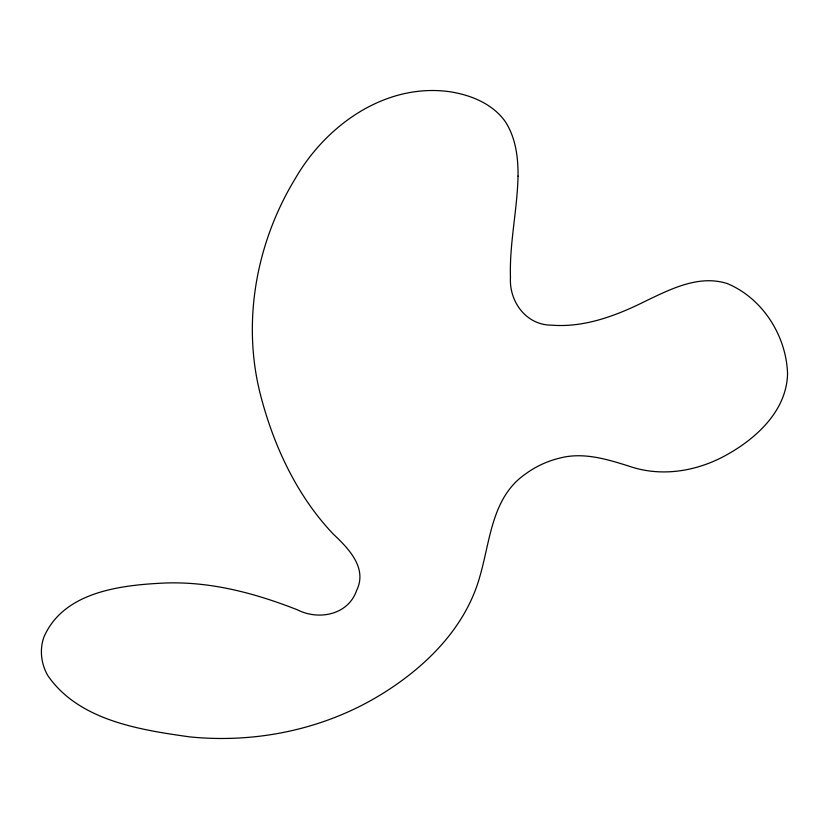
<?xml version="1.0" encoding="UTF-8"?>
<svg xmlns="http://www.w3.org/2000/svg" width="829" height="829" viewBox="0 0 829 829"><rect width="100%" height="100%" fill="white"/><g stroke="black" fill="none" stroke-linecap="round" stroke-linejoin="round"><path stroke-width="1.24" d="M518.032 176.1C517.306 210.017 509.369 243.457 510.457 277.446C509.058 301.58 526.104 325.144 551.554 325.165C584.756 327.797 616.828 315.466 646.009 300.886C670.982 288.938 699.116 274.503 727.354 283.601C762.701 298.357 786.379 335.911 787.55 373.786C786.7 409.733 757.965 436.987 728.691 453.701C698.868 471.059 662.319 477.659 629.19 466.219C606.797 459.131 582.984 451.846 559.471 458.168A91.014 86.257 -13.1 0 0 525.234 474.188C491.804 497.338 490.281 540.705 479.929 576.238C466.053 626.6 427.236 665.5 384.076 692.65C326.564 728.929 257.063 743.665 189.634 736.877C139.448 729.789 78.734 720.494 47.781 675.542A51.75 47.906 20.8 0 1 43.885 637.128C63.512 591.771 120.412 585.15 163.873 583.067C209.975 581.119 254.969 593.129 297.507 609.864C318.802 620.672 348.221 614.911 356.605 590.497C367.796 567.865 348.221 548.197 333.071 533.886C296.927 495.669 274.036 446.582 260.803 396.096C241.56 322.678 256.016 242.938 295.29 178.546C326.232 124.889 385.64 82.776 449.753 91.708C470.727 94.983 492.084 103.48 504.965 121.148C515.679 137.324 518.218 157.106 518.032 176.1"/></g></svg>
